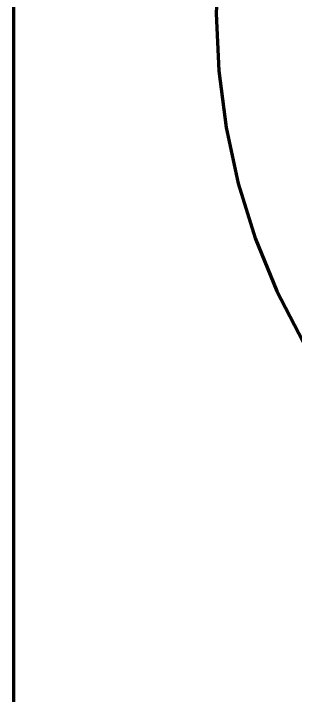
# Model space of a CAD drawing. Header units: millimetres. Extents: x 0 to 2382, y 0 to 420.
# Drawn here: x 185.1909 to 185.2882, y 120.0548 to 120.2906 of the extents above; entities that cross this region are included whole.
import ezdxf

# ---------------------------------------------------------------- set-up
doc = ezdxf.new("R2010")
doc.units = ezdxf.units.MM
doc.linetypes.add('IRAM-E-TRAZOS', pattern=[5, 4, -1])
doc.layers.add('01-VISIBLE', color=7, linetype='CONTINUOUS', lineweight=70)
doc.layers.add('02-OCULTA', color=4, linetype='IRAM-E-TRAZOS', lineweight=35)

msp = doc.modelspace()

# ---------------------------------------------------------------- linework, layer by layer
at = {"layer": '01-VISIBLE'}
for points in [[(185.19085, 121.04063), (185.19085, 120.99063), (185.19085, 120.94063), (185.19085, 120.89063), (185.19085, 120.84063), (185.19085, 120.79063), (185.19085, 120.74063), (185.19085, 120.69063), (185.19085, 120.64063), (185.19085, 120.59063), (185.19085, 120.54063), (185.19085, 120.49063), (185.19085, 120.44063), (185.19085, 120.39063), (185.19085, 120.34063), (185.19085, 120.29063)], [(185.29085, 120.40421), (185.28183, 120.3866), (185.27435, 120.36827), (185.26848, 120.34937), (185.26425, 120.33003), (185.2617, 120.31041), (185.26085, 120.29063)], [(185.19085, 120.29063), (185.19085, 120.24063), (185.19085, 120.19063), (185.19085, 120.14063), (185.19085, 120.09063), (185.19085, 120.04063), (185.19085, 119.99063), (185.19085, 119.94063), (185.19085, 119.89063), (185.19085, 119.84063), (185.19085, 119.79063), (185.19085, 119.74063), (185.19085, 119.69063), (185.19085, 119.64063), (185.19085, 119.59063), (185.19085, 119.54063)], [(185.26085, 120.29063), (185.2617, 120.27086), (185.26425, 120.25123), (185.26848, 120.2319), (185.27435, 120.21299), (185.28183, 120.19467), (185.29085, 120.17705)], [(185.26085, 120.29063), (185.2617, 120.27086), (185.26425, 120.25123), (185.26848, 120.2319), (185.27435, 120.21299), (185.28183, 120.19467), (185.29085, 120.17705)]]:
    msp.add_lwpolyline(points, dxfattribs=at)
at = {"layer": '02-OCULTA'}
for points in [[(185.19085, 120.04063), (185.19085, 120.09063), (185.19085, 120.14063), (185.19085, 120.19063), (185.19085, 120.24063), (185.19085, 120.29063), (185.19085, 120.34063), (185.19085, 120.39063), (185.19085, 120.44063), (185.19085, 120.49063), (185.19085, 120.54063), (185.19085, 120.59063), (185.19085, 120.64063), (185.19085, 120.69063), (185.19085, 120.74063), (185.19085, 120.79063), (185.19085, 120.84063), (185.19085, 120.89063), (185.19085, 120.94063), (185.19085, 120.99063), (185.19085, 121.04063)], [(185.19085, 120.03679), (185.19085, 120.08756), (185.19085, 120.13832), (185.19085, 120.18909), (185.19085, 120.23986), (185.19085, 120.29063), (185.19085, 120.3414), (185.19085, 120.39217), (185.19085, 120.44294), (185.19085, 120.49371), (185.19085, 120.54448), (185.19085, 120.59525), (185.19085, 120.64602), (185.19085, 120.69679), (185.19085, 120.74756), (185.19085, 120.79832), (185.19085, 120.84909), (185.19085, 120.89986), (185.19085, 120.95063), (185.19085, 121.0014)], [(185.19085, 121.0014), (185.19085, 120.95063), (185.19085, 120.89986), (185.19085, 120.84909), (185.19085, 120.79832), (185.19085, 120.74756), (185.19085, 120.69679), (185.19085, 120.64602), (185.19085, 120.59525), (185.19085, 120.54448), (185.19085, 120.49371), (185.19085, 120.44294), (185.19085, 120.39217), (185.19085, 120.3414), (185.19085, 120.29063)], [(185.19085, 120.29063), (185.19085, 120.23986), (185.19085, 120.18909), (185.19085, 120.13832), (185.19085, 120.08756), (185.19085, 120.03679), (185.19085, 119.98602), (185.19085, 119.93525), (185.19085, 119.88448), (185.19085, 119.83371), (185.19085, 119.78294), (185.19085, 119.73217), (185.19085, 119.6814), (185.19085, 119.63063), (185.19085, 119.57986), (185.19085, 119.52909)], [(185.26085, 120.29199), (185.26085, 120.29176), (185.26085, 120.29154), (185.26085, 120.29131), (185.26085, 120.29108), (185.26085, 120.29086), (185.26085, 120.29063)]]:
    msp.add_lwpolyline(points, dxfattribs=at)

doc.saveas('drawing.dxf')
